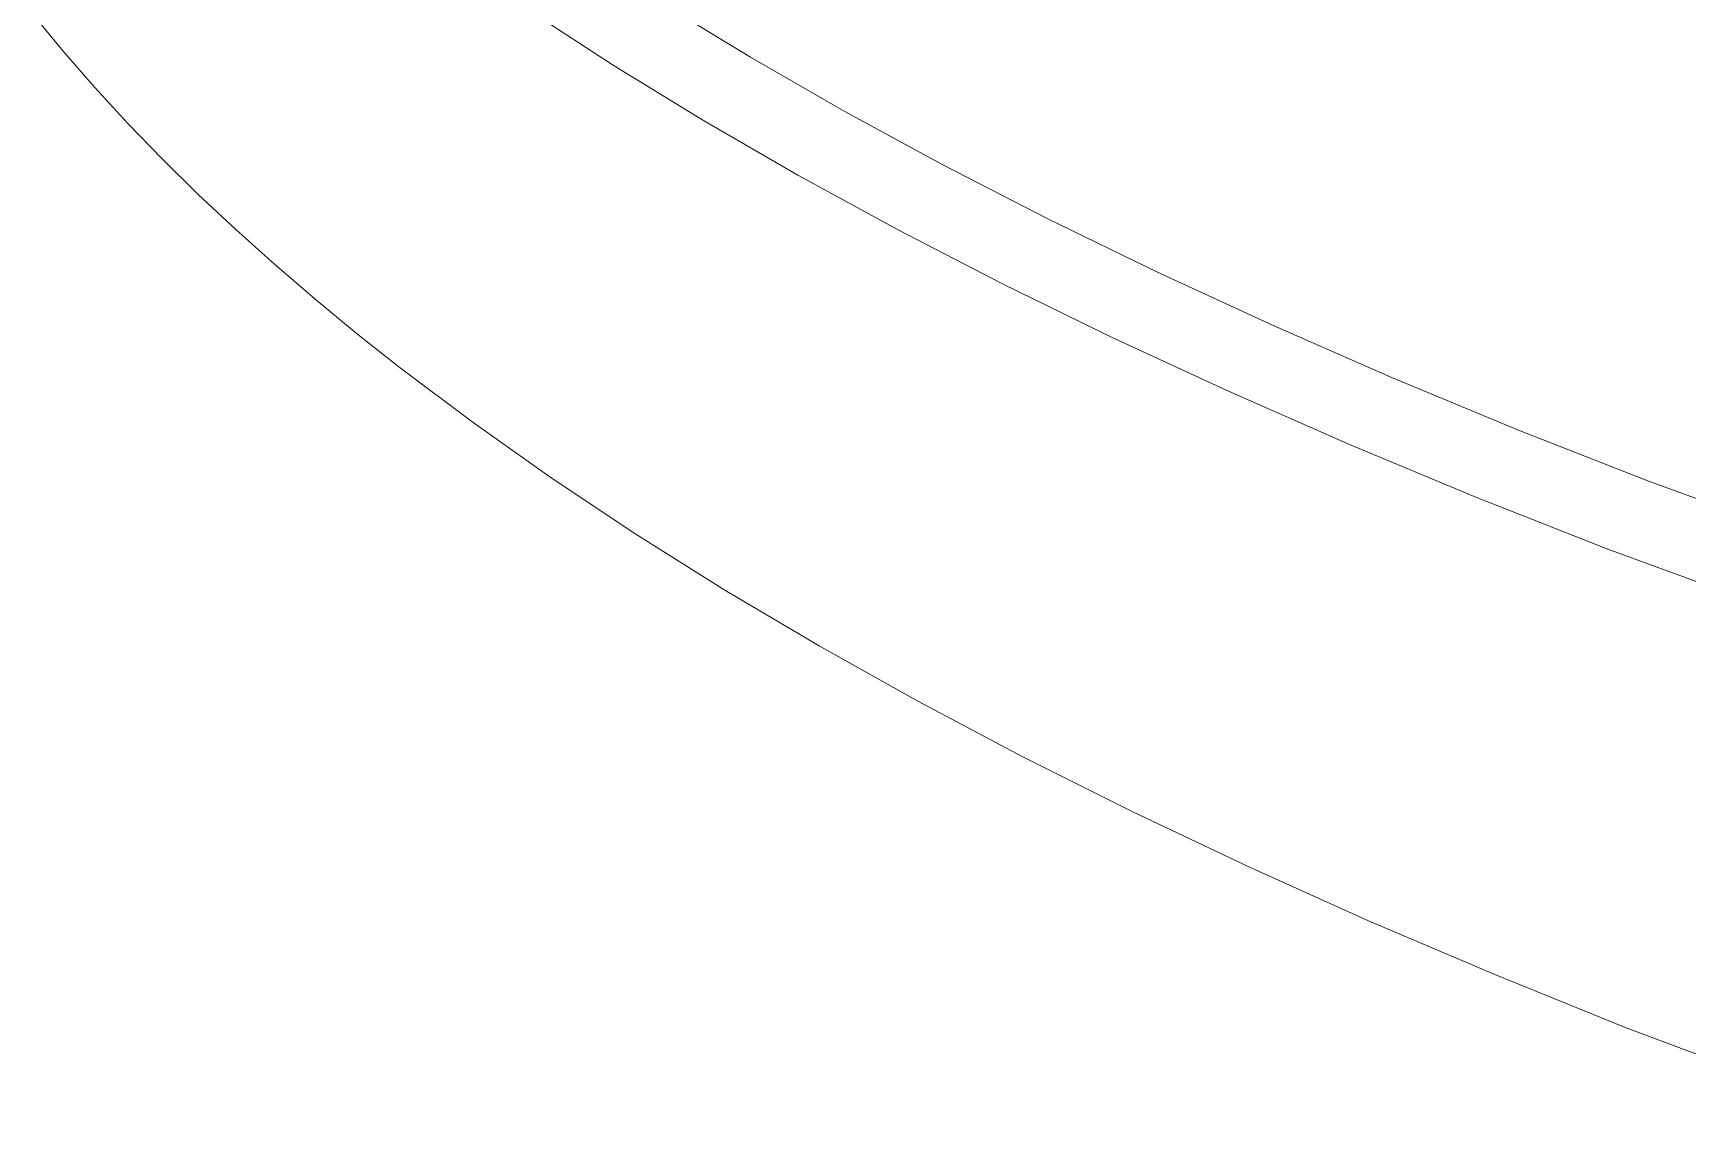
# Model space of a CAD drawing. Header units: inches. Extents: x 48 to 364, y 83 to 304.
# Drawn here: x 112.18 to 120.9, y 159.64 to 165.43 of the extents above; entities that cross this region are included whole.
import ezdxf

# ---------------------------------------------------------------- set-up
doc = ezdxf.new("R2010")
doc.units = ezdxf.units.IN
doc.header["$MEASUREMENT"] = 0
doc.layers.add('DIMS', color=7, linetype='Continuous')

# ---------------------------------------------------------------- blocks, each defined once
blk = doc.blocks.new('block 1894')
at = {"layer": 'DIMS', "color": 7, "lineweight": 18, "true_color": 0xffffff}
blk.add_lwpolyline([(112.182, 165.5258), (112.3401, 165.3343)], dxfattribs=at)
blk = doc.blocks.new('block 1893')
at = {"layer": 'DIMS'}
blk.add_blockref('block 1894', (0, 0), dxfattribs=at)
blk = doc.blocks.new('block 1892')
at = {"layer": 'DIMS'}
blk.add_blockref('block 1893', (0, 0), dxfattribs=at)
blk = doc.blocks.new('block 1897')
at = {"layer": 'DIMS', "color": 7, "lineweight": 18, "true_color": 0xffffff}
blk.add_lwpolyline([(112.3401, 165.3343), (112.5068, 165.1438)], dxfattribs=at)
blk = doc.blocks.new('block 1896')
at = {"layer": 'DIMS'}
blk.add_blockref('block 1897', (0, 0), dxfattribs=at)
blk = doc.blocks.new('block 1895')
at = {"layer": 'DIMS'}
blk.add_blockref('block 1896', (0, 0), dxfattribs=at)
blk = doc.blocks.new('block 1900')
at = {"layer": 'DIMS', "color": 7, "lineweight": 18, "true_color": 0xffffff}
blk.add_lwpolyline([(112.5068, 165.1438), (112.6808, 164.9546)], dxfattribs=at)
blk = doc.blocks.new('block 1899')
at = {"layer": 'DIMS'}
blk.add_blockref('block 1900', (0, 0), dxfattribs=at)
blk = doc.blocks.new('block 1898')
at = {"layer": 'DIMS'}
blk.add_blockref('block 1899', (0, 0), dxfattribs=at)
blk = doc.blocks.new('block 1903')
at = {"layer": 'DIMS', "color": 7, "lineweight": 18, "true_color": 0xffffff}
blk.add_lwpolyline([(112.6808, 164.9546), (112.8627, 164.7672)], dxfattribs=at)
blk = doc.blocks.new('block 1902')
at = {"layer": 'DIMS'}
blk.add_blockref('block 1903', (0, 0), dxfattribs=at)
blk = doc.blocks.new('block 1901')
at = {"layer": 'DIMS'}
blk.add_blockref('block 1902', (0, 0), dxfattribs=at)
blk = doc.blocks.new('block 1906')
at = {"layer": 'DIMS', "color": 7, "lineweight": 18, "true_color": 0xffffff}
blk.add_lwpolyline([(112.8627, 164.7672), (113.0522, 164.5805)], dxfattribs=at)
blk = doc.blocks.new('block 1905')
at = {"layer": 'DIMS'}
blk.add_blockref('block 1906', (0, 0), dxfattribs=at)
blk = doc.blocks.new('block 1904')
at = {"layer": 'DIMS'}
blk.add_blockref('block 1905', (0, 0), dxfattribs=at)
blk = doc.blocks.new('block 1909')
at = {"layer": 'DIMS', "color": 7, "lineweight": 18, "true_color": 0xffffff}
blk.add_lwpolyline([(113.0522, 164.5805), (113.2496, 164.3958)], dxfattribs=at)
blk = doc.blocks.new('block 1908')
at = {"layer": 'DIMS'}
blk.add_blockref('block 1909', (0, 0), dxfattribs=at)
blk = doc.blocks.new('block 1907')
at = {"layer": 'DIMS'}
blk.add_blockref('block 1908', (0, 0), dxfattribs=at)
blk = doc.blocks.new('block 1912')
at = {"layer": 'DIMS', "color": 7, "lineweight": 18, "true_color": 0xffffff}
blk.add_lwpolyline([(113.2496, 164.3958), (113.4542, 164.2125)], dxfattribs=at)
blk = doc.blocks.new('block 1911')
at = {"layer": 'DIMS'}
blk.add_blockref('block 1912', (0, 0), dxfattribs=at)
blk = doc.blocks.new('block 1910')
at = {"layer": 'DIMS'}
blk.add_blockref('block 1911', (0, 0), dxfattribs=at)
blk = doc.blocks.new('block 1915')
at = {"layer": 'DIMS', "color": 7, "lineweight": 18, "true_color": 0xffffff}
blk.add_lwpolyline([(113.4542, 164.2125), (113.6658, 164.0303)], dxfattribs=at)
blk = doc.blocks.new('block 1914')
at = {"layer": 'DIMS'}
blk.add_blockref('block 1915', (0, 0), dxfattribs=at)
blk = doc.blocks.new('block 1913')
at = {"layer": 'DIMS'}
blk.add_blockref('block 1914', (0, 0), dxfattribs=at)
blk = doc.blocks.new('block 1918')
at = {"layer": 'DIMS', "color": 7, "lineweight": 18, "true_color": 0xffffff}
blk.add_lwpolyline([(113.6658, 164.0303), (113.8842, 163.8501)], dxfattribs=at)
blk = doc.blocks.new('block 1917')
at = {"layer": 'DIMS'}
blk.add_blockref('block 1918', (0, 0), dxfattribs=at)
blk = doc.blocks.new('block 1916')
at = {"layer": 'DIMS'}
blk.add_blockref('block 1917', (0, 0), dxfattribs=at)
blk = doc.blocks.new('block 1921')
at = {"layer": 'DIMS', "color": 7, "lineweight": 18, "true_color": 0xffffff}
blk.add_lwpolyline([(113.8842, 163.8501), (114.1098, 163.6717)], dxfattribs=at)
blk = doc.blocks.new('block 1920')
at = {"layer": 'DIMS'}
blk.add_blockref('block 1921', (0, 0), dxfattribs=at)
blk = doc.blocks.new('block 1919')
at = {"layer": 'DIMS'}
blk.add_blockref('block 1920', (0, 0), dxfattribs=at)
blk = doc.blocks.new('block 1924')
at = {"layer": 'DIMS', "color": 7, "lineweight": 18, "true_color": 0xffffff}
blk.add_lwpolyline([(114.1098, 163.6717), (114.4998, 163.3781)], dxfattribs=at)
blk = doc.blocks.new('block 1923')
at = {"layer": 'DIMS'}
blk.add_blockref('block 1924', (0, 0), dxfattribs=at)
blk = doc.blocks.new('block 1922')
at = {"layer": 'DIMS'}
blk.add_blockref('block 1923', (0, 0), dxfattribs=at)
blk = doc.blocks.new('block 1927')
at = {"layer": 'DIMS', "color": 7, "lineweight": 18, "true_color": 0xffffff}
blk.add_lwpolyline([(114.4998, 163.3781), (114.916, 163.0846)], dxfattribs=at)
blk = doc.blocks.new('block 1926')
at = {"layer": 'DIMS'}
blk.add_blockref('block 1927', (0, 0), dxfattribs=at)
blk = doc.blocks.new('block 1925')
at = {"layer": 'DIMS'}
blk.add_blockref('block 1926', (0, 0), dxfattribs=at)
blk = doc.blocks.new('block 1930')
at = {"layer": 'DIMS', "color": 7, "lineweight": 18, "true_color": 0xffffff}
blk.add_lwpolyline([(114.916, 163.0846), (115.358, 162.7904)], dxfattribs=at)
blk = doc.blocks.new('block 1929')
at = {"layer": 'DIMS'}
blk.add_blockref('block 1930', (0, 0), dxfattribs=at)
blk = doc.blocks.new('block 1928')
at = {"layer": 'DIMS'}
blk.add_blockref('block 1929', (0, 0), dxfattribs=at)
blk = doc.blocks.new('block 1933')
at = {"layer": 'DIMS', "color": 7, "lineweight": 18, "true_color": 0xffffff}
blk.add_lwpolyline([(115.358, 162.7904), (115.8269, 162.4962)], dxfattribs=at)
blk = doc.blocks.new('block 1932')
at = {"layer": 'DIMS'}
blk.add_blockref('block 1933', (0, 0), dxfattribs=at)
blk = doc.blocks.new('block 1931')
at = {"layer": 'DIMS'}
blk.add_blockref('block 1932', (0, 0), dxfattribs=at)
blk = doc.blocks.new('block 1936')
at = {"layer": 'DIMS', "color": 7, "lineweight": 18, "true_color": 0xffffff}
blk.add_lwpolyline([(115.8269, 162.4962), (116.323, 162.2027)], dxfattribs=at)
blk = doc.blocks.new('block 1935')
at = {"layer": 'DIMS'}
blk.add_blockref('block 1936', (0, 0), dxfattribs=at)
blk = doc.blocks.new('block 1934')
at = {"layer": 'DIMS'}
blk.add_blockref('block 1935', (0, 0), dxfattribs=at)
blk = doc.blocks.new('block 1939')
at = {"layer": 'DIMS', "color": 7, "lineweight": 18, "true_color": 0xffffff}
blk.add_lwpolyline([(116.323, 162.2027), (116.8463, 161.9098)], dxfattribs=at)
blk = doc.blocks.new('block 1938')
at = {"layer": 'DIMS'}
blk.add_blockref('block 1939', (0, 0), dxfattribs=at)
blk = doc.blocks.new('block 1937')
at = {"layer": 'DIMS'}
blk.add_blockref('block 1938', (0, 0), dxfattribs=at)
blk = doc.blocks.new('block 1942')
at = {"layer": 'DIMS', "color": 7, "lineweight": 18, "true_color": 0xffffff}
blk.add_lwpolyline([(116.8463, 161.9098), (117.3971, 161.6184)], dxfattribs=at)
blk = doc.blocks.new('block 1941')
at = {"layer": 'DIMS'}
blk.add_blockref('block 1942', (0, 0), dxfattribs=at)
blk = doc.blocks.new('block 1940')
at = {"layer": 'DIMS'}
blk.add_blockref('block 1941', (0, 0), dxfattribs=at)
blk = doc.blocks.new('block 1945')
at = {"layer": 'DIMS', "color": 7, "lineweight": 18, "true_color": 0xffffff}
blk.add_lwpolyline([(117.3971, 161.6184), (117.9759, 161.3283)], dxfattribs=at)
blk = doc.blocks.new('block 1944')
at = {"layer": 'DIMS'}
blk.add_blockref('block 1945', (0, 0), dxfattribs=at)
blk = doc.blocks.new('block 1943')
at = {"layer": 'DIMS'}
blk.add_blockref('block 1944', (0, 0), dxfattribs=at)
blk = doc.blocks.new('block 1948')
at = {"layer": 'DIMS', "color": 7, "lineweight": 18, "true_color": 0xffffff}
blk.add_lwpolyline([(117.9759, 161.3283), (118.5833, 161.04)], dxfattribs=at)
blk = doc.blocks.new('block 1947')
at = {"layer": 'DIMS'}
blk.add_blockref('block 1948', (0, 0), dxfattribs=at)
blk = doc.blocks.new('block 1946')
at = {"layer": 'DIMS'}
blk.add_blockref('block 1947', (0, 0), dxfattribs=at)
blk = doc.blocks.new('block 1951')
at = {"layer": 'DIMS', "color": 7, "lineweight": 18, "true_color": 0xffffff}
blk.add_lwpolyline([(118.5833, 161.04), (119.2182, 160.754)], dxfattribs=at)
blk = doc.blocks.new('block 1950')
at = {"layer": 'DIMS'}
blk.add_blockref('block 1951', (0, 0), dxfattribs=at)
blk = doc.blocks.new('block 1949')
at = {"layer": 'DIMS'}
blk.add_blockref('block 1950', (0, 0), dxfattribs=at)
blk = doc.blocks.new('block 1954')
at = {"layer": 'DIMS', "color": 7, "lineweight": 18, "true_color": 0xffffff}
blk.add_lwpolyline([(119.2182, 160.754), (119.8828, 160.4712)], dxfattribs=at)
blk = doc.blocks.new('block 1953')
at = {"layer": 'DIMS'}
blk.add_blockref('block 1954', (0, 0), dxfattribs=at)
blk = doc.blocks.new('block 1952')
at = {"layer": 'DIMS'}
blk.add_blockref('block 1953', (0, 0), dxfattribs=at)
blk = doc.blocks.new('block 1957')
at = {"layer": 'DIMS', "color": 7, "lineweight": 18, "true_color": 0xffffff}
blk.add_lwpolyline([(119.8828, 160.4712), (120.5752, 160.1911)], dxfattribs=at)
blk = doc.blocks.new('block 1956')
at = {"layer": 'DIMS'}
blk.add_blockref('block 1957', (0, 0), dxfattribs=at)
blk = doc.blocks.new('block 1955')
at = {"layer": 'DIMS'}
blk.add_blockref('block 1956', (0, 0), dxfattribs=at)
blk = doc.blocks.new('block 1960')
at = {"layer": 'DIMS', "color": 7, "lineweight": 18, "true_color": 0xffffff}
blk.add_lwpolyline([(120.5752, 160.1911), (122.0446, 159.6423)], dxfattribs=at)
blk = doc.blocks.new('block 1959')
at = {"layer": 'DIMS'}
blk.add_blockref('block 1960', (0, 0), dxfattribs=at)
blk = doc.blocks.new('block 1958')
at = {"layer": 'DIMS'}
blk.add_blockref('block 1959', (0, 0), dxfattribs=at)
blk = doc.blocks.new('block 2605')
at = {"layer": 'DIMS', "color": 7, "lineweight": 18, "true_color": 0xffffff}
blk.add_lwpolyline([(122.1638, 162.5355), (120.6979, 163.0674)], dxfattribs=at)
blk = doc.blocks.new('block 2604')
at = {"layer": 'DIMS'}
blk.add_blockref('block 2605', (0, 0), dxfattribs=at)
blk = doc.blocks.new('block 2603')
at = {"layer": 'DIMS'}
blk.add_blockref('block 2604', (0, 0), dxfattribs=at)
blk = doc.blocks.new('block 2608')
at = {"layer": 'DIMS', "color": 7, "lineweight": 18, "true_color": 0xffffff}
blk.add_lwpolyline([(120.6979, 163.0674), (120.0075, 163.3389)], dxfattribs=at)
blk = doc.blocks.new('block 2607')
at = {"layer": 'DIMS'}
blk.add_blockref('block 2608', (0, 0), dxfattribs=at)
blk = doc.blocks.new('block 2606')
at = {"layer": 'DIMS'}
blk.add_blockref('block 2607', (0, 0), dxfattribs=at)
blk = doc.blocks.new('block 2611')
at = {"layer": 'DIMS', "color": 7, "lineweight": 18, "true_color": 0xffffff}
blk.add_lwpolyline([(120.0075, 163.3389), (119.345, 163.6138)], dxfattribs=at)
blk = doc.blocks.new('block 2610')
at = {"layer": 'DIMS'}
blk.add_blockref('block 2611', (0, 0), dxfattribs=at)
blk = doc.blocks.new('block 2609')
at = {"layer": 'DIMS'}
blk.add_blockref('block 2610', (0, 0), dxfattribs=at)
blk = doc.blocks.new('block 2614')
at = {"layer": 'DIMS', "color": 7, "lineweight": 18, "true_color": 0xffffff}
blk.add_lwpolyline([(119.345, 163.6138), (118.7114, 163.8908)], dxfattribs=at)
blk = doc.blocks.new('block 2613')
at = {"layer": 'DIMS'}
blk.add_blockref('block 2614', (0, 0), dxfattribs=at)
blk = doc.blocks.new('block 2612')
at = {"layer": 'DIMS'}
blk.add_blockref('block 2613', (0, 0), dxfattribs=at)
blk = doc.blocks.new('block 2617')
at = {"layer": 'DIMS', "color": 7, "lineweight": 18, "true_color": 0xffffff}
blk.add_lwpolyline([(118.7114, 163.8908), (118.1055, 164.1702)], dxfattribs=at)
blk = doc.blocks.new('block 2616')
at = {"layer": 'DIMS'}
blk.add_blockref('block 2617', (0, 0), dxfattribs=at)
blk = doc.blocks.new('block 2615')
at = {"layer": 'DIMS'}
blk.add_blockref('block 2616', (0, 0), dxfattribs=at)
blk = doc.blocks.new('block 2620')
at = {"layer": 'DIMS', "color": 7, "lineweight": 18, "true_color": 0xffffff}
blk.add_lwpolyline([(118.1055, 164.1702), (117.5277, 164.4513)], dxfattribs=at)
blk = doc.blocks.new('block 2619')
at = {"layer": 'DIMS'}
blk.add_blockref('block 2620', (0, 0), dxfattribs=at)
blk = doc.blocks.new('block 2618')
at = {"layer": 'DIMS'}
blk.add_blockref('block 2619', (0, 0), dxfattribs=at)
blk = doc.blocks.new('block 2623')
at = {"layer": 'DIMS', "color": 7, "lineweight": 18, "true_color": 0xffffff}
blk.add_lwpolyline([(117.5277, 164.4513), (116.9782, 164.7341)], dxfattribs=at)
blk = doc.blocks.new('block 2622')
at = {"layer": 'DIMS'}
blk.add_blockref('block 2623', (0, 0), dxfattribs=at)
blk = doc.blocks.new('block 2621')
at = {"layer": 'DIMS'}
blk.add_blockref('block 2622', (0, 0), dxfattribs=at)
blk = doc.blocks.new('block 2626')
at = {"layer": 'DIMS', "color": 7, "lineweight": 18, "true_color": 0xffffff}
blk.add_lwpolyline([(116.9782, 164.7341), (116.4559, 165.018)], dxfattribs=at)
blk = doc.blocks.new('block 2625')
at = {"layer": 'DIMS'}
blk.add_blockref('block 2626', (0, 0), dxfattribs=at)
blk = doc.blocks.new('block 2624')
at = {"layer": 'DIMS'}
blk.add_blockref('block 2625', (0, 0), dxfattribs=at)
blk = doc.blocks.new('block 2629')
at = {"layer": 'DIMS', "color": 7, "lineweight": 18, "true_color": 0xffffff}
blk.add_lwpolyline([(116.4559, 165.018), (115.9612, 165.3026)], dxfattribs=at)
blk = doc.blocks.new('block 2628')
at = {"layer": 'DIMS'}
blk.add_blockref('block 2629', (0, 0), dxfattribs=at)
blk = doc.blocks.new('block 2627')
at = {"layer": 'DIMS'}
blk.add_blockref('block 2628', (0, 0), dxfattribs=at)
blk = doc.blocks.new('block 2632')
at = {"layer": 'DIMS', "color": 7, "lineweight": 18, "true_color": 0xffffff}
blk.add_lwpolyline([(115.9612, 165.3026), (115.493, 165.5878)], dxfattribs=at)
blk = doc.blocks.new('block 2631')
at = {"layer": 'DIMS'}
blk.add_blockref('block 2632', (0, 0), dxfattribs=at)
blk = doc.blocks.new('block 2630')
at = {"layer": 'DIMS'}
blk.add_blockref('block 2631', (0, 0), dxfattribs=at)
blk = doc.blocks.new('block 2650')
at = {"layer": 'DIMS', "color": 7, "lineweight": 18, "true_color": 0xffffff}
blk.add_lwpolyline([(114.8006, 165.5458), (115.244, 165.2578)], dxfattribs=at)
blk = doc.blocks.new('block 2649')
at = {"layer": 'DIMS'}
blk.add_blockref('block 2650', (0, 0), dxfattribs=at)
blk = doc.blocks.new('block 2648')
at = {"layer": 'DIMS'}
blk.add_blockref('block 2649', (0, 0), dxfattribs=at)
blk = doc.blocks.new('block 2653')
at = {"layer": 'DIMS', "color": 7, "lineweight": 18, "true_color": 0xffffff}
blk.add_lwpolyline([(115.244, 165.2578), (115.7149, 164.9698)], dxfattribs=at)
blk = doc.blocks.new('block 2652')
at = {"layer": 'DIMS'}
blk.add_blockref('block 2653', (0, 0), dxfattribs=at)
blk = doc.blocks.new('block 2651')
at = {"layer": 'DIMS'}
blk.add_blockref('block 2652', (0, 0), dxfattribs=at)
blk = doc.blocks.new('block 2656')
at = {"layer": 'DIMS', "color": 7, "lineweight": 18, "true_color": 0xffffff}
blk.add_lwpolyline([(115.7149, 164.9698), (116.212, 164.6825)], dxfattribs=at)
blk = doc.blocks.new('block 2655')
at = {"layer": 'DIMS'}
blk.add_blockref('block 2656', (0, 0), dxfattribs=at)
blk = doc.blocks.new('block 2654')
at = {"layer": 'DIMS'}
blk.add_blockref('block 2655', (0, 0), dxfattribs=at)
blk = doc.blocks.new('block 2659')
at = {"layer": 'DIMS', "color": 7, "lineweight": 18, "true_color": 0xffffff}
blk.add_lwpolyline([(116.212, 164.6825), (116.7371, 164.3951)], dxfattribs=at)
blk = doc.blocks.new('block 2658')
at = {"layer": 'DIMS'}
blk.add_blockref('block 2659', (0, 0), dxfattribs=at)
blk = doc.blocks.new('block 2657')
at = {"layer": 'DIMS'}
blk.add_blockref('block 2658', (0, 0), dxfattribs=at)
blk = doc.blocks.new('block 2662')
at = {"layer": 'DIMS', "color": 7, "lineweight": 18, "true_color": 0xffffff}
blk.add_lwpolyline([(116.7371, 164.3951), (117.29, 164.1099)], dxfattribs=at)
blk = doc.blocks.new('block 2661')
at = {"layer": 'DIMS'}
blk.add_blockref('block 2662', (0, 0), dxfattribs=at)
blk = doc.blocks.new('block 2660')
at = {"layer": 'DIMS'}
blk.add_blockref('block 2661', (0, 0), dxfattribs=at)
blk = doc.blocks.new('block 2665')
at = {"layer": 'DIMS', "color": 7, "lineweight": 18, "true_color": 0xffffff}
blk.add_lwpolyline([(117.29, 164.1099), (117.8708, 163.8253)], dxfattribs=at)
blk = doc.blocks.new('block 2664')
at = {"layer": 'DIMS'}
blk.add_blockref('block 2665', (0, 0), dxfattribs=at)
blk = doc.blocks.new('block 2663')
at = {"layer": 'DIMS'}
blk.add_blockref('block 2664', (0, 0), dxfattribs=at)
blk = doc.blocks.new('block 2668')
at = {"layer": 'DIMS', "color": 7, "lineweight": 18, "true_color": 0xffffff}
blk.add_lwpolyline([(117.8708, 163.8253), (118.4803, 163.5435)], dxfattribs=at)
blk = doc.blocks.new('block 2667')
at = {"layer": 'DIMS'}
blk.add_blockref('block 2668', (0, 0), dxfattribs=at)
blk = doc.blocks.new('block 2666')
at = {"layer": 'DIMS'}
blk.add_blockref('block 2667', (0, 0), dxfattribs=at)
blk = doc.blocks.new('block 2671')
at = {"layer": 'DIMS', "color": 7, "lineweight": 18, "true_color": 0xffffff}
blk.add_lwpolyline([(118.4803, 163.5435), (119.1176, 163.2631)], dxfattribs=at)
blk = doc.blocks.new('block 2670')
at = {"layer": 'DIMS'}
blk.add_blockref('block 2671', (0, 0), dxfattribs=at)
blk = doc.blocks.new('block 2669')
at = {"layer": 'DIMS'}
blk.add_blockref('block 2670', (0, 0), dxfattribs=at)
blk = doc.blocks.new('block 2674')
at = {"layer": 'DIMS', "color": 7, "lineweight": 18, "true_color": 0xffffff}
blk.add_lwpolyline([(119.1176, 163.2631), (119.7839, 162.9854)], dxfattribs=at)
blk = doc.blocks.new('block 2673')
at = {"layer": 'DIMS'}
blk.add_blockref('block 2674', (0, 0), dxfattribs=at)
blk = doc.blocks.new('block 2672')
at = {"layer": 'DIMS'}
blk.add_blockref('block 2673', (0, 0), dxfattribs=at)
blk = doc.blocks.new('block 2677')
at = {"layer": 'DIMS', "color": 7, "lineweight": 18, "true_color": 0xffffff}
blk.add_lwpolyline([(119.7839, 162.9854), (120.4788, 162.7112)], dxfattribs=at)
blk = doc.blocks.new('block 2676')
at = {"layer": 'DIMS'}
blk.add_blockref('block 2677', (0, 0), dxfattribs=at)
blk = doc.blocks.new('block 2675')
at = {"layer": 'DIMS'}
blk.add_blockref('block 2676', (0, 0), dxfattribs=at)
blk = doc.blocks.new('block 2680')
at = {"layer": 'DIMS', "color": 7, "lineweight": 18, "true_color": 0xffffff}
blk.add_lwpolyline([(120.4788, 162.7112), (121.954, 162.1734)], dxfattribs=at)
blk = doc.blocks.new('block 2679')
at = {"layer": 'DIMS'}
blk.add_blockref('block 2680', (0, 0), dxfattribs=at)
blk = doc.blocks.new('block 2678')
at = {"layer": 'DIMS'}
blk.add_blockref('block 2679', (0, 0), dxfattribs=at)

msp = doc.modelspace()

# ---------------------------------------------------------------- block references
at = {"layer": 'DIMS'}
for name in ['block 2630', 'block 1892', 'block 2648', 'block 1895', 'block 2651', 'block 2627', 'block 1898', 'block 2654', 'block 2624', 'block 1901', 'block 1904', 'block 2621', 'block 2657', 'block 1907', 'block 2618', 'block 1910', 'block 2660', 'block 1913', 'block 2663', 'block 2615', 'block 1916', 'block 1919', 'block 2612', 'block 2666', 'block 1922', 'block 2609', 'block 2669', 'block 1925', 'block 2606', 'block 2672', 'block 1928', 'block 2603', 'block 2675', 'block 1931', 'block 2678', 'block 1934', 'block 1937', 'block 1940', 'block 1943', 'block 1946', 'block 1949', 'block 1952', 'block 1955', 'block 1958']:
    msp.add_blockref(name, (0, 0), dxfattribs=at)

doc.saveas('drawing.dxf')
